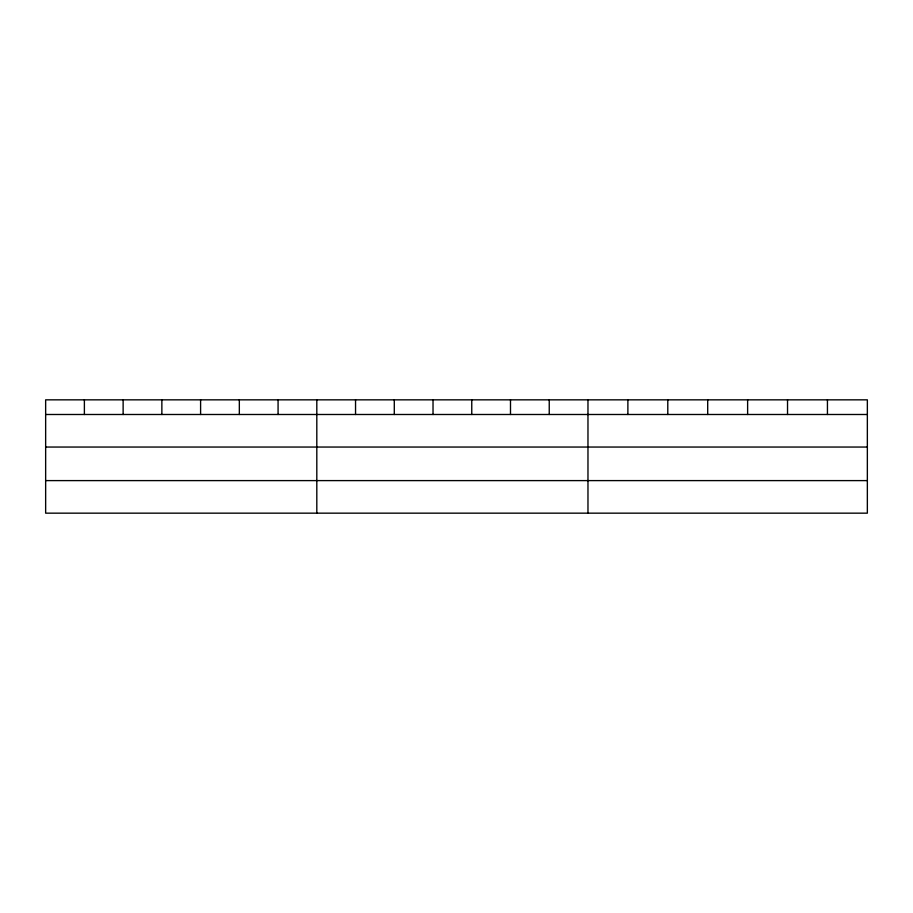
<?xml version="1.0" encoding="UTF-8"?>
<svg xmlns="http://www.w3.org/2000/svg" width="913" height="913" viewBox="0 0 913 913"><rect width="100%" height="100%" fill="white"/><g stroke="black" fill="none" stroke-linecap="round" stroke-linejoin="round"><path stroke-width="1.37" d="M867.35 447.05L867.35 399.837L45.65 399.837L45.65 513.163L867.35 513.163L867.35 447.05L45.65 447.05M45.65 414.491L867.35 414.491M45.65 480.603L867.35 480.603M827.44 399.837L827.44 414.491M787.531 399.837L787.531 414.491M747.621 399.837L747.621 414.491M707.701 399.837L707.701 414.491M667.791 399.837L667.791 414.491M627.882 399.837L627.882 414.491M587.972 399.837L587.972 513.163M549.238 399.837L549.238 414.491M510.493 399.837L510.493 414.491M471.759 399.837L471.759 414.491M433.024 399.837L433.024 414.491M394.29 399.837L394.29 414.491M355.545 399.837L355.545 414.491M316.811 399.837L316.811 513.163M278.077 399.837L278.077 414.491M239.332 399.837L239.332 414.491M200.598 399.837L200.598 414.491M161.863 399.837L161.863 414.491M123.129 399.837L123.129 414.491M84.384 399.837L84.384 414.491"/></g></svg>
